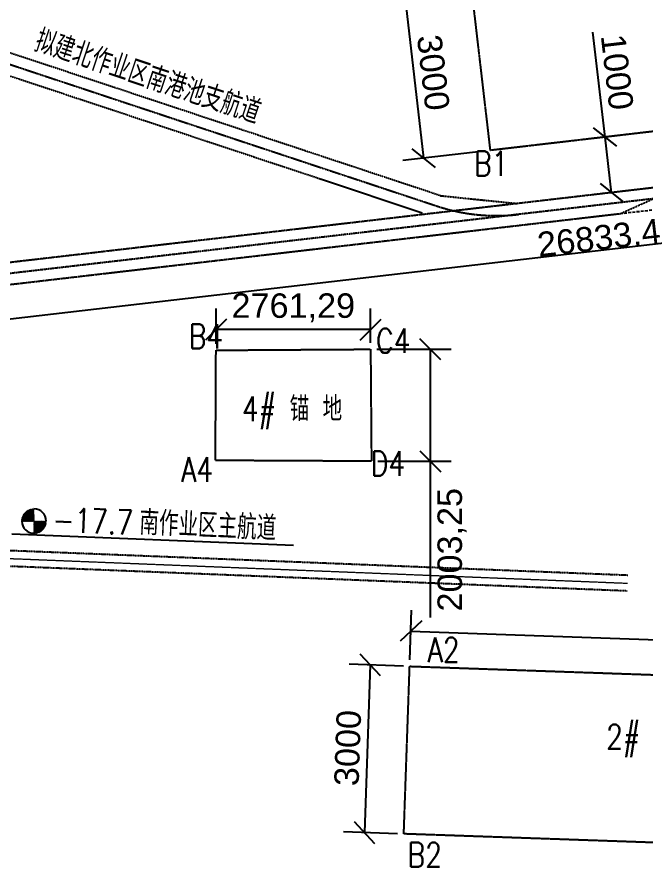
# Model space of a CAD drawing. Header units: millimetres. Extents: x 440090 to 511528, y 3875004 to 3899972.
# Drawn here: x 450828 to 462067, y 3875004 to 3890206 of the extents above; entities that cross this region are included whole.
import ezdxf

# ---------------------------------------------------------------- set-up
doc = ezdxf.new("R2010")
doc.units = ezdxf.units.MM
for name, pattern in [('ACAD_ISO10W100', [18, 12, -3, 0, -3]), ('CENTER', [2, 1.25, -0.25, 0.25, -0.25]), ('CENTER2', [28.575, 19.05, -3.175, 3.175, -3.175]), ('DASHED', [19.05, 12.7, -6.35]), ('DASHED2', [0.375, 0.25, -0.125])]:
    doc.linetypes.add(name, pattern=pattern)
for name, color, linetype in [('0-WZ', 7, 'Continuous'), ('000航道路线', 5, 'Continuous'), ('00港界标注', 1, 'Continuous'), ('2014深水航道二期方案1', 5, 'Continuous'), ('2016深水航道二期方案1', 5, 'Continuous'), ('2016深水航道二期方案二总体图标注@kongfan', 6, 'Continuous'), ('锚地-扩建', 162, 'Continuous')]:
    doc.layers.add(name, color=color, linetype=linetype)
doc.styles.add('HZ', font='romans1.shx', dxfattribs={"width": 0.8, "bigfont": 'hztxt.shx'})
doc.styles.add('R+HZ', font='romans1.shx', dxfattribs={"width": 0.8, "bigfont": 'hztxt.shx'})
doc.styles.get("Standard").update_dxf_attribs({"font": 'arial.ttf'})
doc.dimstyles.new('ISO-25', dxfattribs={"dimtxt": 2.5, "dimasz": 2.5, "dimexe": 1.25, "dimexo": 0.625, "dimtad": 1, "dimtxsty": 'Standard', "dimcen": 2.5, "dimadec": 0, "dimazin": 0, "dimtfac": 1, "dimtmove": 0, "dimatfit": 3, "dimfxl": 1, "dimarcsym": 0})

# ---------------------------------------------------------------- blocks, each defined once
blk = doc.blocks.new('_OBLIQUE')
at = {"color": 7, "linetype": 'ByBlock'}
blk.add_line((-0.5, -0.5), (0.5, 0.5), dxfattribs=at)
blk = doc.blocks.new('*D17')
at = {"layer": '00港界标注', "color": 0, "lineweight": -2, "transparency": 16777216}
for p, q in [((457849, 3878707), (457880, 3879598)), ((457867, 3879223), (469660, 3878811)), ((469642, 3878295), (469673, 3879186))]:
    blk.add_line(p, q, dxfattribs=at)
at = {"layer": 'DEFPOINTS', "color": 0, "transparency": 16777216}
for p in [(469660, 3878811), (457845, 3878594), (469638, 3878182)]:
    blk.add_point(p, dxfattribs=at)
at = {"layer": '00港界标注', "color": 0, "lineweight": -2, "transparency": 16777216, "xscale": 375, "yscale": 375, "zscale": 375}
for p, rotation in [((457867, 3879223), 177.9999999999938), ((469660, 3878811), 357.9999999999938)]:
    blk.add_blockref('_OBLIQUE', p, dxfattribs=dict(at, rotation=rotation))
at = {"layer": '00港界标注', "color": 0, "transparency": 16777216, "insert": (463777, 3879405), "char_height": 437.5, "attachment_point": 5, "rotation": 358}
blk.add_mtext('11800,09', dxfattribs=at)
blk = doc.blocks.new('*D18')
at = {"layer": '00港界标注', "color": 0, "lineweight": -2, "transparency": 16777216}
for p, q in [((457732, 3878598), (456765, 3878632)), ((457140, 3878619), (457035, 3875621)), ((457628, 3875600), (456660, 3875634))]:
    blk.add_line(p, q, dxfattribs=at)
at = {"layer": 'DEFPOINTS', "color": 0, "transparency": 16777216}
for p in [(457845, 3878594), (457035, 3875621), (457740, 3875596)]:
    blk.add_point(p, dxfattribs=at)
at = {"layer": '00港界标注', "color": 0, "lineweight": -2, "transparency": 16777216, "xscale": 375, "yscale": 375, "zscale": 375}
for p, rotation in [((457140, 3878619), 88.00000000000233), ((457035, 3875621), 268.0000000000024)]:
    blk.add_blockref('_OBLIQUE', p, dxfattribs=dict(at, rotation=rotation))
at = {"layer": '00港界标注', "color": 0, "transparency": 16777216, "insert": (456739, 3877132), "char_height": 437.5, "attachment_point": 5, "rotation": 88}
blk.add_mtext('3000', dxfattribs=at)
blk = doc.blocks.new('*D23')
at = {"layer": '00港界标注', "color": 0, "lineweight": -2, "transparency": 16777216}
for p, q in [((454384, 3884360), (454384, 3884991)), ((457145, 3884377), (457145, 3884991)), ((457145, 3884616), (454384, 3884616))]:
    blk.add_line(p, q, dxfattribs=at)
at = {"layer": 'DEFPOINTS', "color": 0, "transparency": 16777216}
for p in [(454384, 3884616), (454384, 3884247), (457145, 3884264)]:
    blk.add_point(p, dxfattribs=at)
at = {"layer": '00港界标注', "color": 0, "lineweight": -2, "transparency": 16777216, "xscale": 375, "yscale": 375, "zscale": 375, "rotation": 180}
blk.add_blockref('_OBLIQUE', (454384, 3884616), dxfattribs=at)
at = {"layer": '00港界标注', "color": 0, "lineweight": -2, "transparency": 16777216, "xscale": 375, "yscale": 375, "zscale": 375}
blk.add_blockref('_OBLIQUE', (457145, 3884616), dxfattribs=at)
at = {"layer": '00港界标注', "color": 0, "transparency": 16777216, "insert": (455765, 3885004), "char_height": 437.5, "attachment_point": 5}
blk.add_mtext('2761,29', dxfattribs=at)
blk = doc.blocks.new('*D24')
at = {"layer": '00港界标注', "color": 0, "lineweight": -2, "transparency": 16777216}
for p, q in [((457258, 3884264), (458588, 3884264)), ((458213, 3884264), (458213, 3882261)), ((457274, 3882261), (458588, 3882261)), ((458213, 3882261), (458213, 3879469))]:
    blk.add_line(p, q, dxfattribs=at)
at = {"layer": 'DEFPOINTS', "color": 0, "transparency": 16777216}
for p in [(457145, 3884264), (457161, 3882261), (458213, 3882261)]:
    blk.add_point(p, dxfattribs=at)
at = {"layer": '00港界标注', "color": 0, "lineweight": -2, "transparency": 16777216, "xscale": 375, "yscale": 375, "zscale": 375}
for p, rotation in [((458213, 3884264), 90), ((458213, 3882261), 270)]:
    blk.add_blockref('_OBLIQUE', p, dxfattribs=dict(at, rotation=rotation))
at = {"layer": '00港界标注', "color": 0, "transparency": 16777216, "insert": (458601, 3880678), "char_height": 437.5, "attachment_point": 5, "rotation": 90}
blk.add_mtext('2003,25', dxfattribs=at)
blk = doc.blocks.new('*D25')
at = {"layer": '00港界标注', "color": 0, "lineweight": -2, "transparency": 16777216}
for p, q in [((461338, 3888058), (461118, 3889934)), ((463275, 3888284), (460965, 3888014)), ((461454, 3887064), (461338, 3888058)), ((463391, 3887291), (461081, 3887021))]:
    blk.add_line(p, q, dxfattribs=at)
at = {"layer": 'DEFPOINTS', "color": 0, "transparency": 16777216}
for p in [(463387, 3888297), (463503, 3887304), (461454, 3887064)]:
    blk.add_point(p, dxfattribs=at)
at = {"layer": '00港界标注', "color": 0, "lineweight": -2, "transparency": 16777216, "xscale": 375, "yscale": 375, "zscale": 375}
for p, rotation in [((461338, 3888058), 96.66731851513086), ((461454, 3887064), 276.6673185151308)]:
    blk.add_blockref('_OBLIQUE', p, dxfattribs=dict(at, rotation=rotation))
at = {"layer": '00港界标注', "color": 0, "transparency": 16777216, "insert": (461552, 3889222), "char_height": 437.5, "attachment_point": 5, "rotation": 276.6673}
blk.add_mtext('1000', dxfattribs=at)
blk = doc.blocks.new('*D26')
at = {"layer": '00港界标注', "color": 0, "lineweight": -2, "transparency": 16777216}
for p, q in [((458830, 3890787), (457374, 3890618)), ((457747, 3890661), (458093, 3887682)), ((459177, 3887807), (457721, 3887638))]:
    blk.add_line(p, q, dxfattribs=at)
at = {"layer": 'DEFPOINTS', "color": 0, "transparency": 16777216}
for p in [(458942, 3890800), (459288, 3887820), (458093, 3887682)]:
    blk.add_point(p, dxfattribs=at)
at = {"layer": '00港界标注', "color": 0, "lineweight": -2, "transparency": 16777216, "xscale": 375, "yscale": 375, "zscale": 375}
for p, rotation in [((457747, 3890661), 96.63286585563566), ((458093, 3887682), 276.6328658556356)]:
    blk.add_blockref('_OBLIQUE', p, dxfattribs=dict(at, rotation=rotation))
at = {"layer": '00港界标注', "color": 0, "transparency": 16777216, "insert": (458266, 3889212), "char_height": 437.5, "attachment_point": 5, "rotation": 276.6329}
blk.add_mtext('3000', dxfattribs=at)
blk = doc.blocks.new('*D28')
at = {"layer": '00港界标注', "color": 0, "lineweight": -2, "transparency": 16777216}
for p, q in [((475346, 3888484), (475439, 3887683)), ((448788, 3884585), (475436, 3887684)), ((448692, 3885384), (448785, 3884583))]:
    blk.add_line(p, q, dxfattribs=at)
at = {"layer": '00港界标注', "color": 0, "transparency": 16777216}
for points in [[(475435, 3887684), (475436, 3887683), (475439, 3887684)], [(448788, 3884586), (448788, 3884585), (448785, 3884585)]]:
    blk.add_solid(points, dxfattribs=at)
at = {"layer": 'DEFPOINTS', "color": 0, "transparency": 16777216}
for p in [(475346, 3888485), (475439, 3887684), (448692, 3885385)]:
    blk.add_point(p, dxfattribs=at)
at = {"layer": '00港界标注', "color": 0, "transparency": 16777216, "insert": (461224, 3886257), "char_height": 437.5, "attachment_point": 5, "rotation": 6.6329}
blk.add_mtext('26833.4', dxfattribs=at)

msp = doc.modelspace()

# ---------------------------------------------------------------- hatches: boundary and pattern name
at = {"layer": '2016深水航道二期方案二总体图标注@kongfan'}
h = msp.add_hatch(dxfattribs=at)
h.set_pattern_fill('ANSI31', color=0, scale=1.9444, angle=0.4617942, style=0)
h.set_pattern_definition([(45.461794237, (-1198385.584, -11251669.521), (-4.400343929, 4.3299774996), [])])
edge = h.paths.add_edge_path()
edge.add_arc((451132.308, 3881190.179), 218.14, 90.4617942, 180.4617942)
edge.add_line((450914.175, 3881188.421), (451132.308, 3881190.179))
edge.add_line((451132.308, 3881190.179), (451130.55, 3881408.311))
edge = h.paths.add_edge_path()
edge.add_line((451132.308, 3881190.179), (451134.066, 3880972.046))
edge.add_arc((451132.308, 3881190.179), 218.14, 270.4617942, 360.4617942)
edge.add_line((451350.441, 3881191.937), (451132.308, 3881190.179))

# ---------------------------------------------------------------- linework, layer by layer
at = {"linetype": 'CENTER2', "ltscale": 0.1}
msp.add_line((448838.553, 3889977.093), (458327.927, 3886826.442), dxfattribs=at)
at = {"linetype": 'Continuous', "ltscale": 8}
msp.add_line((456248.952, 3887311.234), (458069.391, 3886702.891), dxfattribs=at)
at = {"linetype": 'CENTER2', "ltscale": 0.1}
msp.add_arc((459399.283, 3890053.236), 3400, 251.6328659, 276.6328659, dxfattribs=at)
at = {"layer": '0-WZ'}
msp.add_line((450736.123, 3880962.705), (455766.006, 3880761.51), dxfattribs=at)
at = {"layer": '000航道路线', "color": 1, "linetype": 'CENTER', "lineweight": 0, "ltscale": 6}
msp.add_line((446846.704, 3880675.458), (461736.793, 3880079.854), dxfattribs=at)
at = {"layer": '2014深水航道二期方案1', "color": 0, "linetype": 'DASHED2', "ltscale": 20}
for p, q in [((447721.723, 3890142.434), (456260.022, 3887307.559)), ((458389.373, 3887011.508), (448899.998, 3890162.159)), ((458389.373, 3887011.508), (459769.483, 3886869.688))]:
    msp.add_line(p, q, dxfattribs=at)
at = {"layer": '2014深水航道二期方案1', "linetype": 'DASHED2', "ltscale": 20}
for p, q in [((462787.687, 3887220.661), (446981.651, 3885382.651)), ((461612.234, 3886691.345), (462787.687, 3887220.661)), ((447026.699, 3884995.262), (461612.234, 3886691.345)), ((461742.389, 3880219.742), (447639.917, 3880783.841)), ((461731.198, 3879939.966), (446797.002, 3880537.334))]:
    msp.add_line(p, q, dxfattribs=at)
at = {"layer": '2016深水航道二期方案1', "color": 1, "linetype": 'DASHED2', "ltscale": 200}
for p, q in [((475350.245, 3888681.501), (448669.866, 3885578.966)), ((448714.281, 3885191.503), (474824.35, 3888227.719))]:
    msp.add_line(p, q, dxfattribs=at)
at = {"layer": '2016深水航道二期方案1', "color": 5, "linetype": 'ACAD_ISO10W100', "ltscale": 0.1}
msp.add_line((475345.581, 3888484.645), (448692.39, 3885385.271), dxfattribs=at)
at = {"layer": '2016深水航道二期方案二总体图标注@kongfan', "color": 0}
for start, end in [(0.4617942, 90.4617942), (180.4617942, 270.4617942)]:
    msp.add_arc((451132.308, 3881190.179), 218.14, start, end, dxfattribs=at)
at = {"layer": '锚地-扩建', "linetype": 'DASHED', "ltscale": 0.2}
for p, q in [((459288.301, 3887820.472), (458941.78, 3890800.392)), ((472201.287, 3889322.062), (459288.301, 3887820.472)), ((454374.078, 3882274.716), (454383.969, 3884247.032)), ((454383.969, 3884247.032), (457145.254, 3884264.418)), ((457145.254, 3884264.418), (457161.153, 3882261.169)), ((457161.153, 3882261.169), (454374.078, 3882274.716)), ((457740.185, 3875596.047), (457844.883, 3878594.219)), ((457844.883, 3878594.219), (467838.792, 3878245.224)), ((469533.085, 3875184.23), (457740.185, 3875596.047))]:
    msp.add_line(p, q, dxfattribs=at)

# ---------------------------------------------------------------- texts
at = {"layer": '00港界标注', "color": 7, "linetype": 'DASHED', "ltscale": 0.0002, "style": 'R+HZ', "width": 0.8}
for s, p in [('B1', (458993.722, 3887366.641, 0)), ('B4', (453895.135, 3884277.977, 0)), ('C4', (457243.566, 3884197.725, 0)), ('4# 锚 地', (454845.526, 3882980.422, 6.985)), ('A4', (453761.312, 3881895.372, 0)), ('D4', (457151.016, 3882002.313, 0)), ('A2', (458168.1, 3878670.498, 0)), ('2# 锚 地', (461355.103, 3877114.594, 0)), ('B2', (457806.547, 3875004.122, 0))]:
    msp.add_text(s, height=437.15, dxfattribs=at).set_placement(p)
at = {"layer": '2016深水航道二期方案二总体图标注@kongfan', "color": 0, "linetype": 'DASHED2', "ltscale": 0.001, "style": 'HZ', "width": 0.8}
msp.add_text('拟建北作业区南港池支航道', height=437.15, rotation=341.6281774, dxfattribs=at).set_placement((451109.749, 3889599.057, 6.985))
at = {"layer": '2016深水航道二期方案二总体图标注@kongfan', "color": 0, "style": 'HZ', "width": 0.8}
for s, rotation, p in [('南作业区主航道', 357.4493191, (453005.204, 3880950.22)), ('-17.7', 357.9230787, (451456.436, 3880998.089))]:
    msp.add_text(s, height=437.15, rotation=rotation, dxfattribs=at).set_placement(p)

# ---------------------------------------------------------------- dimensions: what is measured, and where the dimension line sits
at = {"layer": '00港界标注', "color": 7}
for p1, p2, distance, override, picture, middle in [((458941.78, 3890800.392), (459288.301, 3887820.472), -1202.96, {"dimscale": 1.25, "dimtxt": 350, "dimasz": 300, "dimexe": 300, "dimexo": 90, "dimgap": 100, "dimblk1": 'OBLIQUE', "dimblk2": 'OBLIQUE', "dimsah": 1, "dimfxl": 400}, '*D26', (458266.324, 3889211.739)), ((457844.883, 3878594.219), (469637.784, 3878182.402), 629.141, {"dimscale": 1.25, "dimtxt": 350, "dimasz": 300, "dimexe": 300, "dimexo": 90, "dimgap": 100, "dimtad": 2, "dimblk1": 'OBLIQUE', "dimblk2": 'OBLIQUE', "dimsah": 1}, '*D17', (463776.828, 3879404.75)), ((457844.883, 3878594.219), (457740.185, 3875596.047), -705.756, {"dimscale": 1.25, "dimtxt": 350, "dimasz": 300, "dimexe": 300, "dimexo": 90, "dimgap": 100, "dimtad": 2, "dimblk1": 'OBLIQUE', "dimblk2": 'OBLIQUE', "dimsah": 1}, '*D18', (456738.896, 3877131.927))]:
    dim = msp.add_aligned_dim(p1=p1, p2=p2, distance=distance, dimstyle='ISO-25', override=override, dxfattribs=at)
    dim.commit()
    dim.dimension.update_dxf_attribs({"geometry": picture, "text_midpoint": middle})
for base, p1, p2, angle, override, picture, middle in [((461453.768, 3887064.297), (463386.544, 3888297.037), (463502.648, 3887303.8), 276.6673185, {"dimscale": 1.25, "dimtxt": 350, "dimasz": 300, "dimexe": 300, "dimexo": 90, "dimgap": 100, "dimblk1": 'OBLIQUE', "dimblk2": 'OBLIQUE', "dimsah": 1, "dimfxl": 400}, '*D25', (461206.242, 3889181.807)), ((475438.656, 3887684.238), (448691.759, 3885385.198), (475345.581, 3888484.645), 6.6328659, {"dimscale": 1.25, "dimtxt": 350, "dimdec": 1, "dimdsep": 46}, '*D28', (461250.18, 3886034.327))]:
    dim = msp.add_linear_dim(base=base, p1=p1, p2=p2, angle=angle, dimstyle='ISO-25', override=override, dxfattribs=at)
    dim.commit()
    dim.dimension.update_dxf_attribs({"geometry": picture, "text_midpoint": middle, "dimtype": 161})
dim = msp.add_linear_dim(base=(454383.969, 3884615.650242744), p1=(457145.254, 3884264.418), p2=(454383.969, 3884247.032), dimstyle='ISO-25', override={"dimscale": 1.25, "dimtxt": 350, "dimasz": 300, "dimexe": 300, "dimexo": 90, "dimgap": 100, "dimtad": 2, "dimblk1": 'OBLIQUE', "dimblk2": 'OBLIQUE', "dimsah": 1}, dxfattribs=at)
dim.commit()
dim.dimension.update_dxf_attribs({"geometry": '*D23', "text_midpoint": (455764.6115, 3885003.568046292)})
dim = msp.add_linear_dim(base=(458213.49, 3882261.169), p1=(457145.254, 3884264.418), p2=(457161.153, 3882261.169), angle=90, dimstyle='ISO-25', override={"dimscale": 1.25, "dimtxt": 350, "dimasz": 300, "dimexe": 300, "dimexo": 90, "dimgap": 100, "dimtad": 2, "dimblk1": 'OBLIQUE', "dimblk2": 'OBLIQUE', "dimsah": 1}, dxfattribs=at)
dim.commit()
dim.dimension.update_dxf_attribs({"geometry": '*D24', "text_midpoint": (458601.408, 3880677.715)})

doc.saveas('drawing.dxf')
